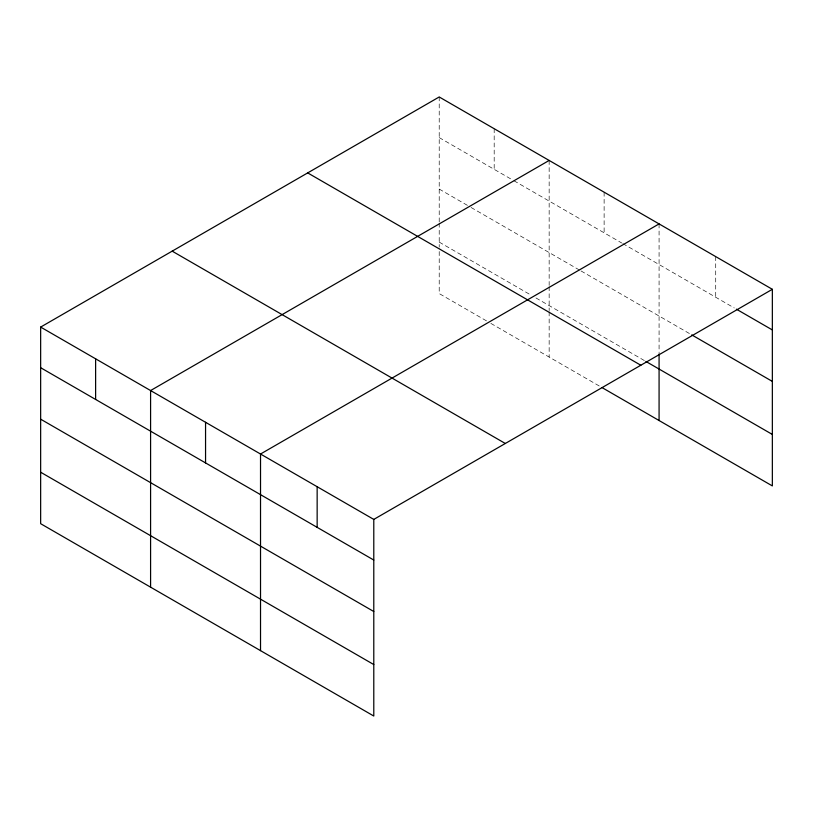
<?xml version="1.0" encoding="UTF-8"?>
<svg xmlns="http://www.w3.org/2000/svg" width="813" height="813" viewBox="0 0 813 813"><rect width="100%" height="100%" fill="white"/><g stroke="black" fill="none" stroke-linecap="round" stroke-linejoin="round"><path stroke-width="0.61" stroke-dasharray="4.07 3.05" d="M439.213 221.908L439.213 96.971M439.213 137.6L512.871 180.13M513.968 180.76L621.701 242.965M622.809 243.595L734.23 307.934M439.213 189.073L469.995 206.848M471.093 207.488L579.933 270.323M581.031 270.953L690.664 334.255M439.213 242.111L531.56 295.424M535.96 297.965L644.79 360.799M486.489 320.871L439.213 293.584L439.213 248.392M490.879 323.411L601.915 387.516M715.714 256.613L715.714 297.243M659.079 223.91L659.079 352.639M604.12 192.183L604.12 232.813M549.151 160.446L549.151 285.373M549.151 286.643L549.151 310.607M549.151 311.857L549.151 357.049M494.182 128.708L494.182 169.338M439.213 223.169L439.213 247.132"/><path stroke-width="1.22" d="M772.35 289.306L439.213 96.971L40.65 327.08L40.65 523.694L373.787 716.029L373.787 519.416L772.35 289.306L772.35 485.92L601.915 387.516M549.151 160.446L150.588 390.555L150.588 587.159M659.079 223.91L260.526 454.02L260.526 650.634M736.405 309.184L772.35 329.936M691.751 334.885L772.35 381.409M645.888 361.439L772.35 434.447M307.69 172.905L640.827 365.24M172.173 251.146L505.31 443.481M40.65 327.08L373.787 519.416M40.65 367.71L373.787 560.045M40.65 419.183L373.787 611.518M40.65 472.221L373.787 664.556M659.079 353.899L659.079 420.524M317.151 486.723L317.151 527.352M205.557 422.282L205.557 462.912M95.619 358.818L95.619 399.447"/></g></svg>
